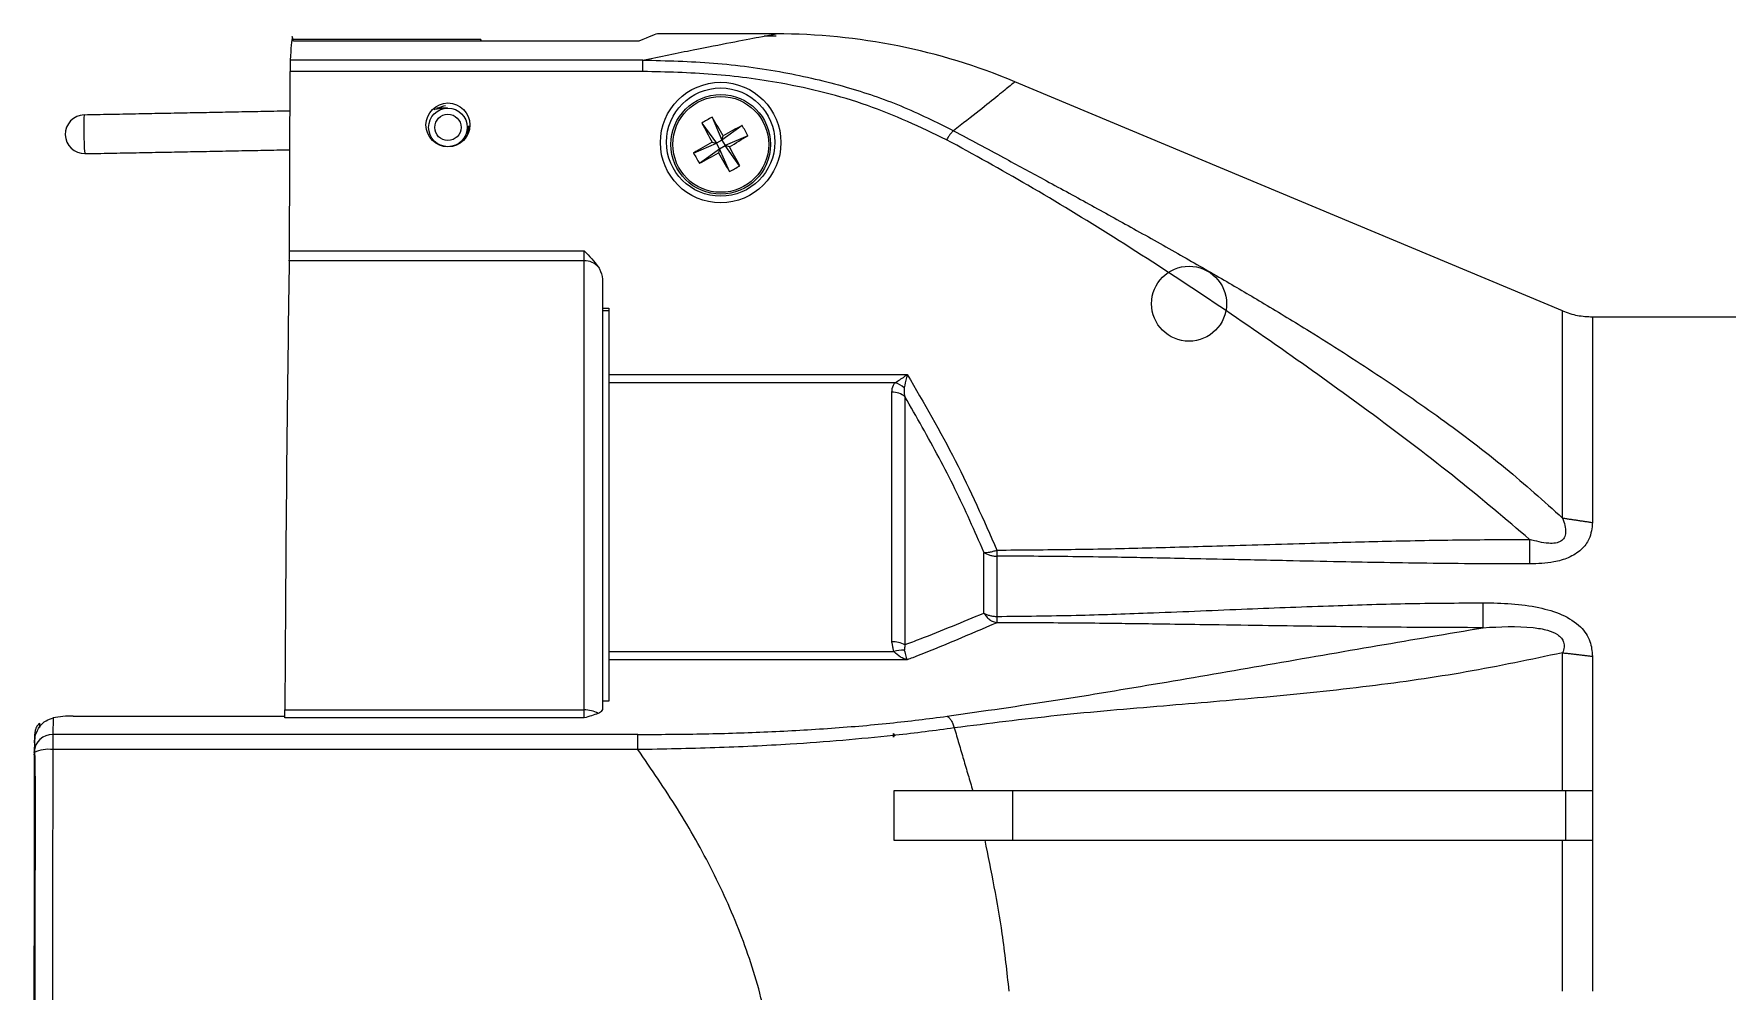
# Model space of a CAD drawing. Extents: x 12.1 to 108.7, y 1 to 80.4.
# Drawn here: x 63.91 to 69.39, y 33.09 to 36.18 of the extents above; entities that cross this region are included whole.
import ezdxf

# ---------------------------------------------------------------- set-up
doc = ezdxf.new("R2010")
doc.units = 0
doc.header["$MEASUREMENT"] = 0
doc.linetypes.add('SLD-Solid', pattern=[0])
doc.layers.add('OBJECT', color=7, linetype='CONTINUOUS')

msp = doc.modelspace()

# ---------------------------------------------------------------- linework, layer by layer
at = {"layer": 'OBJECT', "linetype": 'SLD-Solid', "lineweight": 15}
for p, q in [((65.358, 36.166), (64.7513, 36.166)), ((65.8687, 36.1603), (64.7526, 36.1603)), ((65.358, 36.1603), (65.358, 36.166)), ((66.3127, 36.1844), (65.932, 36.1844)), ((66.3127, 36.177), (66.2734, 36.177)), ((65.882, 36.0995), (64.7414, 36.0995)), ((65.882, 36.0625), (65.882, 36.0995)), ((64.7389, 35.4831), (64.741, 36.0625)), ((65.882, 36.0625), (64.741, 36.0625)), ((68.8552, 35.2888), (67.0846, 36.0295)), ((66.1054, 35.9147), (66.1373, 35.841)), ((66.0724, 35.8959), (66.1195, 35.8308)), ((66.2024, 35.8881), (66.1373, 35.841)), ((66.0458, 35.7989), (66.1195, 35.8308)), ((66.0647, 35.7659), (66.1297, 35.813)), ((66.1057, 35.8346), (66.1195, 35.8308)), ((66.1373, 35.841), (66.1195, 35.8308)), ((66.1297, 35.813), (66.1195, 35.8308)), ((66.1297, 35.813), (66.1259, 35.7992)), ((66.1297, 35.813), (66.1475, 35.8232)), ((66.1616, 35.7393), (66.1297, 35.813)), ((66.1373, 35.841), (66.1411, 35.8548)), ((66.1373, 35.841), (66.1475, 35.8232)), ((66.2212, 35.8551), (66.1475, 35.8232)), ((66.1613, 35.8194), (66.1475, 35.8232)), ((66.1946, 35.7582), (66.1475, 35.8232)), ((64.7389, 35.4831), (65.6915, 35.4831)), ((65.6915, 35.4509), (65.6915, 35.4831)), ((65.6915, 35.4509), (64.7387, 35.4509)), ((65.6915, 33.9985), (65.6915, 35.4509)), ((65.7515, 35.3798), (65.7515, 34.0024)), ((65.7515, 35.2973), (65.7711, 35.2973)), ((65.7515, 35.2899), (65.7711, 35.2899)), ((65.7711, 35.2973), (65.7711, 35.0834)), ((68.9517, 35.2694), (71.2105, 35.2694)), ((65.7711, 35.0834), (66.7364, 35.0834)), ((65.7711, 35.0834), (65.7711, 35.0563)), ((66.697, 35.0563), (65.7711, 35.0563)), ((65.7711, 35.0563), (65.7711, 34.187)), ((66.6867, 34.2188), (66.6867, 35.0259)), ((66.7291, 35.0116), (66.7291, 34.2094)), ((66.9839, 34.3118), (66.9839, 34.508)), ((67.0264, 34.4957), (67.0264, 34.3009)), ((65.7711, 34.187), (66.6929, 34.187)), ((65.7711, 34.187), (65.7711, 34.1605)), ((65.7711, 34.1605), (65.7711, 34.0265)), ((66.7364, 34.1605), (65.7711, 34.1605)), ((64.7241, 33.9985), (65.6915, 33.9985)), ((65.6915, 33.9727), (65.6915, 33.9985)), ((65.7711, 34.0265), (65.7515, 34.0265)), ((63.9306, 33.9555), (63.9307, 33.9421)), ((63.9755, 33.9731), (63.9737, 33.9191)), ((64.0398, 33.9789), (64.0708, 33.9789)), ((64.0708, 33.9789), (64.724, 33.9789)), ((65.6915, 33.9727), (64.7238, 33.9727)), ((63.9159, 33.9198), (63.915, 33.8944)), ((63.9173, 33.7845), (63.9159, 33.9198)), ((65.8654, 33.9191), (63.9737, 33.9191)), ((63.9737, 33.9191), (63.9737, 33.8702)), ((65.8654, 33.8702), (65.8654, 33.9191)), ((63.9138, 33.8613), (63.9138, 33.8632)), ((63.9138, 33.8539), (63.9138, 33.8558)), ((65.8654, 33.8702), (63.9737, 33.8702)), ((66.6926, 33.7374), (66.6926, 33.5774)), ((67.0779, 33.5774), (67.0779, 33.7374)), ((68.8659, 33.5774), (68.8659, 33.7374)), ((68.9526, 33.5774), (68.9526, 33.7374))]:
    msp.add_line(p, q, dxfattribs=at)
for centre, radius in [((66.1331, 35.8344), 0.175), ((66.1335, 35.827), 0.161), ((66.1335, 35.827), 0.1549), ((65.2515, 35.882), 0.0625), ((65.2515, 35.882), 0.0425), ((67.6475, 35.3119), 0.1212)]:
    msp.add_circle(centre, radius, dxfattribs=at)
for centre, radius, start, end in [((66.3127, 34.1844), 2, 67.2993, 90), ((64.0767, 35.8596), 0.0625, 91.095, 271.095), ((66.285, 35.5612), 0.3965, 116.9265, 122.4272), ((63.7456, 34.4689), 2.7676, 30.0512, 31.495), ((65.3118, 35.7927), 0.0922, 85.0228, 88.6436), ((68.5192, 37.1891), 2.7676, 207.8586, 209.3025), ((67.4956, 33.4413), 2.7676, 117.8586, 119.3025), ((65.8677, 35.6755), 0.3965, 26.9265, 32.4272), ((67.4917, 33.4391), 2.7676, 120.0512, 121.495), ((64.7754, 38.215), 2.7676, 300.0512, 301.495), ((63.7478, 34.4649), 2.7676, 27.8586, 29.3025), ((66.3993, 35.9785), 0.3965, 206.9265, 212.4272), ((64.7714, 38.2127), 2.7676, 297.8586, 299.3025), ((68.5215, 37.1852), 2.7676, 210.0512, 211.495), ((65.982, 36.0928), 0.3965, 296.9265, 302.4272), ((65.6922, 35.3886), 0.0623, 41.8585, 90.6021), ((66.6759, 34.9833), 0.076, 48.5012, 73.8472), ((66.6875, 34.9584), 0.0675, 51.9747, 90.7415), ((66.6885, 34.1265), 0.0923, 63.9171, 91.1513), ((66.7215, 34.1066), 0.0854, 86.3737, 109.5676), ((65.6939, 33.9103), 0.0882, 60.5906, 91.5829), ((63.9726, 33.8603), 0.0589, 88.8532, 177.1841), ((63.9588, 33.7644), 0.1068, 81.9412, 114.9218)]:
    msp.add_arc(centre, radius, start, end, dxfattribs=at)
for centre, major_axis, ratio, start_param, end_param in [((64.7515, 28.1844), (0, 8), 0.008727, 0.046327, 0.145808), ((64.7418, 28.1844), (0, 8), 0.017455, 6.205608, 6.236858), ((65.3506, 28.177), (0, 8), 0.017455, 6.218585, 6.230661), ((52.0756, 28.1844), (13.859, 7.9991), 0.008726, 0.015117, 0.092694), ((64.7414, 36.0401), (0, 0.06), 0.008727, 0.145808, 1.188482), ((64.0767, 35.8596), (-0.0012, 0.0625), 0.04, 0, 3.141593), ((65.2515, 35.882), (0.1225, 0.0023), 0.510204, 1.570796, 1.94674), ((65.2515, 35.8825), (0, 0.0695), 0.999975, 0.11232, 0.488316), ((64.7384, 35.5055), (0, 0.06), 0.008727, 3.56994, 4.330075), ((64.7527, 31.926), (0, 3.875), 0.008727, 0.428347, 1.006477), ((64.7237, 34.0306), (0, 0.06), 0.008727, 3.40879, 4.148069), ((64.0392, 33.9386), (0.125, 0.0002), 0.322451, 1.565539, 2.105527), ((63.9823, 32.6844), (0, 7.94), 0.008727, 1.422025, 1.719567), ((63.9823, 32.677), (0, 7.94), 0.008727, 1.422025, 1.719567), ((64.0423, 32.6844), (0, 8), 0.008661, 1.422025, 1.719567), ((63.943, 32.677), (0, 3.15), 0.008727, 1.211529, 1.930063)]:
    msp.add_ellipse(centre, major_axis=major_axis, ratio=ratio, start_param=start_param, end_param=end_param, dxfattribs=at)
for centre, major_axis in [((66.1331, 35.833), (0, 0.1948)), ((65.2515, 35.8899), (0, 0.071))]:
    msp.add_ellipse(centre, major_axis=major_axis, ratio=0.999975, dxfattribs=at)
for points, knots in [([(65.882, 36.0995), (65.9381, 36.111), (66.0441, 36.1328), (66.1713, 36.1577), (66.2547, 36.1735), (66.3003, 36.1821), (66.3123, 36.1843), (66.3127, 36.1844), (66.3127, 36.1844)], [0, 0, 0, 0, 0.240479, 0.454731, 0.672309, 0.824146, 0.978337, 1, 1, 1, 1]), ([(65.882, 36.0995), (65.9581, 36.0977), (66.1109, 36.0941), (66.3311, 36.0645), (66.5338, 36.017), (66.7184, 35.9547), (66.8302, 35.8992), (66.8864, 35.8714)], [0, 0, 0, 0, 0.218089, 0.438109, 0.636555, 0.817195, 1, 1, 1, 1]), ([(66.8633, 35.8423), (66.7794, 35.882), (66.6091, 35.9625), (66.3509, 36.0249), (66.1069, 36.0577), (65.9572, 36.0609), (65.882, 36.0625)], [0, 0, 0, 0, 0.2762007, 0.5603853, 0.779105, 1, 1, 1, 1]), ([(67.0846, 36.0295), (67.0845, 36.0294), (67.0841, 36.0291), (67.0727, 36.0196), (67.0332, 35.9873), (66.9727, 35.9385), (66.9153, 35.8938), (66.8864, 35.8714)], [0, 0, 0, 0, 0.03531, 0.279992, 0.527063, 0.762577, 1, 1, 1, 1]), ([(66.8864, 35.8714), (66.9403, 35.8424), (67.0372, 35.7902), (67.1833, 35.7111), (67.3235, 35.6346), (67.4713, 35.5529), (67.617, 35.471), (67.7577, 35.3902), (67.8968, 35.3085), (68.0624, 35.2079), (68.2539, 35.0858), (68.4662, 34.9393), (68.6686, 34.7863), (68.7943, 34.6736), (68.8552, 34.619)], [0, 0, 0, 0, 0.078151, 0.140606, 0.211738, 0.281669, 0.355615, 0.424485, 0.488316, 0.561233, 0.671868, 0.7791, 0.893074, 1, 1, 1, 1]), ([(68.7485, 34.55), (68.6714, 34.6152), (68.5074, 34.754), (68.2494, 34.9492), (67.9747, 35.1475), (67.6948, 35.3396), (67.4102, 35.5244), (67.1342, 35.6931), (66.9514, 35.7937), (66.8633, 35.8423)], [0, 0, 0, 0, 0.133297, 0.283597, 0.42518, 0.577963, 0.728419, 0.869046, 1, 1, 1, 1]), ([(65.6915, 35.4831), (65.6916, 35.483), (65.709, 35.4668), (65.7238, 35.4484), (65.7386, 35.4301)], [0, 0, 0, 0, 0.004156, 1, 1, 1, 1]), ([(65.7386, 35.4301), (65.7397, 35.4282), (65.7463, 35.4161), (65.7509, 35.3987), (65.7514, 35.3835), (65.7515, 35.3798)], [0, 0, 0, 0, 0.126884, 0.783073, 1, 1, 1, 1]), ([(68.8552, 35.2888), (68.863, 35.2858), (68.8787, 35.2798), (68.9108, 35.2717), (68.9355, 35.2703), (68.9517, 35.2694)], [0, 0, 0, 0, 0.254178, 0.508356, 1, 1, 1, 1]), ([(66.6867, 35.0259), (66.6873, 35.0338), (66.6882, 35.0444), (66.6952, 35.0539), (66.697, 35.0563)], [0, 0, 0, 0, 0.748686, 1, 1, 1, 1]), ([(66.697, 35.0563), (66.7071, 35.0626), (66.7199, 35.0707), (66.7334, 35.081), (66.7363, 35.0833), (66.7364, 35.0834)], [0, 0, 0, 0, 0.783718, 0.99146, 1, 1, 1, 1]), ([(66.7262, 35.0402), (66.7259, 35.0335), (66.7254, 35.0241), (66.7283, 35.0144), (66.7291, 35.0116)], [0, 0, 0, 0, 0.702228, 1, 1, 1, 1]), ([(66.7364, 35.0834), (66.7363, 35.0832), (66.7356, 35.0797), (66.7321, 35.0639), (66.7288, 35.0506), (66.7262, 35.0402)], [0, 0, 0, 0, 0.008527, 0.219321, 1, 1, 1, 1]), ([(66.7364, 35.0834), (66.7899, 34.9913), (66.8972, 34.8066), (66.9832, 34.6126), (67.0264, 34.5154)], [0, 0, 0, 0, 0.498887, 1, 1, 1, 1]), ([(66.9839, 34.5081), (66.969, 34.5426), (66.9245, 34.6459), (66.8411, 34.8147), (66.7665, 34.9459), (66.7291, 35.0116)], [0, 0, 0, 0, 0.200477, 0.599739, 1, 1, 1, 1]), ([(68.8552, 34.619), (68.8607, 34.6032), (68.8682, 34.5819), (68.8624, 34.558), (68.8558, 34.5491), (68.8495, 34.544), (68.8417, 34.5403), (68.8288, 34.537), (68.7966, 34.5364), (68.7689, 34.5442), (68.7485, 34.55)], [0, 0, 0, 0, 0.301965, 0.408336, 0.454657, 0.498953, 0.543233, 0.590044, 0.698053, 1, 1, 1, 1]), ([(68.9517, 34.6046), (68.9499, 34.5864), (68.947, 34.556), (68.9177, 34.5153), (68.8766, 34.4896), (68.8183, 34.473), (68.775, 34.4714), (68.7485, 34.4705)], [0, 0, 0, 0, 0.250736, 0.419731, 0.595502, 0.752289, 1, 1, 1, 1]), ([(67.0264, 34.5154), (67.1063, 34.516), (67.2628, 34.517), (67.4997, 34.5221), (67.7581, 34.5293), (68.0168, 34.5371), (68.2759, 34.5441), (68.5116, 34.5489), (68.6705, 34.5496), (68.7485, 34.55)], [0, 0, 0, 0, 0.139168, 0.272574, 0.412781, 0.589397, 0.723309, 0.864197, 1, 1, 1, 1]), ([(68.7485, 34.55), (68.7485, 34.5355), (68.7485, 34.5066), (68.7485, 34.4825), (68.7485, 34.4705)], [0, 0, 0, 0, 0.5, 1, 1, 1, 1]), ([(67.0264, 34.5154), (67.0264, 34.5154), (67.0264, 34.5127), (67.0264, 34.5078), (67.0264, 34.5012), (67.0264, 34.4975), (67.0264, 34.4957), (67.0264, 34.4957)], [0, 0, 0, 0, 0.0001, 0.376426, 0.685257, 0.9999, 1, 1, 1, 1]), ([(68.7485, 34.4705), (68.6985, 34.4706), (68.5944, 34.4708), (68.4376, 34.4724), (68.2835, 34.4746), (68.1255, 34.4776), (67.9516, 34.4811), (67.7777, 34.4849), (67.6245, 34.4881), (67.5072, 34.4904), (67.3928, 34.4924), (67.2737, 34.4941), (67.1477, 34.4953), (67.066, 34.4956), (67.0264, 34.4957)], [0, 0, 0, 0, 0.08707, 0.181246, 0.273162, 0.355439, 0.456515, 0.576187, 0.658494, 0.723422, 0.780529, 0.857752, 0.930908, 1, 1, 1, 1]), ([(67.0264, 34.3009), (67.1118, 34.3018), (67.2742, 34.3035), (67.5378, 34.3127), (67.8098, 34.3241), (68.0874, 34.3351), (68.3479, 34.3432), (68.5146, 34.3444), (68.5987, 34.345)], [0, 0, 0, 0, 0.162902, 0.309601, 0.503126, 0.682176, 0.839639, 1, 1, 1, 1]), ([(68.5987, 34.345), (68.629, 34.3445), (68.6896, 34.3435), (68.7759, 34.332), (68.8543, 34.3094), (68.9143, 34.2721), (68.9473, 34.2227), (68.9503, 34.1884), (68.9517, 34.1722)], [0, 0, 0, 0, 0.195397, 0.390244, 0.561516, 0.730064, 0.872145, 1, 1, 1, 1]), ([(66.7291, 34.2094), (66.7457, 34.2157), (66.8341, 34.2493), (66.9168, 34.2838), (66.9839, 34.3118)], [0, 0, 0, 0, 0.187713, 1, 1, 1, 1]), ([(67.0263, 34.2804), (66.9377, 34.2424), (66.8436, 34.2019), (66.7422, 34.1628), (66.7364, 34.1605)], [0, 0, 0, 0, 0.9421111, 1, 1, 1, 1]), ([(67.0264, 34.3008), (67.0264, 34.3008), (67.0264, 34.2982), (67.0264, 34.2923), (67.0264, 34.2851), (67.0264, 34.2816), (67.0263, 34.2804), (67.0263, 34.2804)], [0, 0, 0, 0, 0.000063, 0.264345, 0.64493, 0.999937, 1, 1, 1, 1]), ([(68.5987, 34.2645), (68.5532, 34.2645), (68.4584, 34.2647), (68.3155, 34.2657), (68.1762, 34.2671), (68.0331, 34.269), (67.8759, 34.2712), (67.7176, 34.2736), (67.5771, 34.2756), (67.4687, 34.2771), (67.3632, 34.2784), (67.2544, 34.2794), (67.1389, 34.2802), (67.0633, 34.2803), (67.0263, 34.2804)], [0, 0, 0, 0, 0.086632, 0.180719, 0.272548, 0.35237, 0.453915, 0.572653, 0.65465, 0.722022, 0.779665, 0.856018, 0.929459, 1, 1, 1, 1]), ([(68.5987, 34.2645), (68.6524, 34.2676), (68.7214, 34.2716), (68.8031, 34.2586), (68.8352, 34.2462), (68.8522, 34.2312), (68.8595, 34.2167), (68.8607, 34.2002), (68.8571, 34.1892), (68.8552, 34.1833)], [0, 0, 0, 0, 0.498953, 0.641289, 0.749043, 0.806188, 0.86294, 0.925881, 1, 1, 1, 1]), ([(66.8654, 33.9781), (66.9829, 33.9951), (67.2163, 34.0288), (67.559, 34.0859), (67.9044, 34.1454), (68.2514, 34.2059), (68.4847, 34.2453), (68.5987, 34.2645)], [0, 0, 0, 0, 0.19647, 0.390239, 0.594002, 0.801616, 1, 1, 1, 1]), ([(66.7364, 34.1605), (66.7363, 34.1606), (66.7289, 34.1624), (66.7135, 34.1682), (66.7, 34.1806), (66.6929, 34.187)], [0, 0, 0, 0, 0.0073204, 0.4853524, 1, 1, 1, 1]), ([(66.7269, 34.1918), (66.7285, 34.1846), (66.7314, 34.1707), (66.7347, 34.1632), (66.7363, 34.1606), (66.7364, 34.1605)], [0, 0, 0, 0, 0.516117, 0.992687, 1, 1, 1, 1]), ([(68.8552, 34.1833), (68.7521, 34.1616), (68.5488, 34.1187), (68.2241, 34.0724), (67.8964, 34.0387), (67.5587, 34.0107), (67.2242, 33.9828), (66.9994, 33.9544), (66.8885, 33.9405)], [0, 0, 0, 0, 0.166316, 0.327725, 0.500562, 0.66248, 0.833467, 1, 1, 1, 1]), ([(65.7515, 34.0024), (65.7504, 33.9985), (65.7488, 33.9932), (65.7398, 33.9884), (65.7373, 33.9871)], [0, 0, 0, 0, 0.726495, 1, 1, 1, 1]), ([(63.9147, 33.8919), (63.9147, 33.892), (63.9148, 33.9008), (63.9176, 33.9198), (63.9302, 33.9451), (63.9507, 33.9653), (63.9674, 33.9706), (63.9755, 33.9731)], [0, 0, 0, 0, 0.0039472, 0.2373703, 0.5154164, 0.7645112, 1, 1, 1, 1]), ([(63.9306, 33.9555), (63.9278, 33.9524), (63.9219, 33.9461), (63.917, 33.9332), (63.9158, 33.9241), (63.9159, 33.9199), (63.9159, 33.9198)], [0, 0, 0, 0, 0.341189, 0.698271, 0.991846, 1, 1, 1, 1]), ([(65.7373, 33.9871), (65.7229, 33.9822), (65.7084, 33.9772), (65.6916, 33.9727), (65.6915, 33.9727)], [0, 0, 0, 0, 0.9956903, 1, 1, 1, 1]), ([(65.8654, 33.9191), (65.9333, 33.9195), (66.0696, 33.9202), (66.2749, 33.9266), (66.4797, 33.9379), (66.6792, 33.9545), (66.8042, 33.9703), (66.8654, 33.9781)], [0, 0, 0, 0, 0.1970597, 0.3953166, 0.5983089, 0.8034543, 1, 1, 1, 1]), ([(66.6919, 33.9158), (66.6375, 33.9103), (66.5283, 33.8993), (66.3352, 33.8857), (66.1138, 33.8748), (65.9484, 33.8717), (65.8654, 33.8702)], [0, 0, 0, 0, 0.2053137, 0.4121437, 0.7046199, 1, 1, 1, 1]), ([(66.6919, 33.9225), (66.6924, 33.9219), (66.6934, 33.9206), (66.694, 33.9184), (66.6939, 33.9169), (66.6937, 33.9161), (66.6936, 33.916)], [0, 0, 0, 0, 0.324532, 0.65174, 0.939499, 1, 1, 1, 1]), ([(66.8885, 33.9405), (66.8259, 33.932), (66.7617, 33.9234), (66.6952, 33.9161), (66.6936, 33.916)], [0, 0, 0, 0, 0.976244, 1, 1, 1, 1]), ([(65.8654, 31.4986), (65.9271, 31.5893), (66.0397, 31.7548), (66.171, 32.0155), (66.2548, 32.2476), (66.3001, 32.4628), (66.3168, 32.6559), (66.3075, 32.8497), (66.2719, 33.0541), (66.2058, 33.2651), (66.1104, 33.478), (65.9965, 33.6803), (65.9091, 33.8069), (65.8654, 33.8702)], [0, 0, 0, 0, 0.128108, 0.233833, 0.339418, 0.414185, 0.488923, 0.563852, 0.638803, 0.729469, 0.820219, 0.910089, 1, 1, 1, 1]), ([(67.0779, 33.7374), (67.0156, 33.7374), (66.8905, 33.7374), (66.7588, 33.7374), (66.6926, 33.7374)], [0, 0, 0, 0, 0.49725, 1, 1, 1, 1]), ([(66.6926, 33.5774), (66.7581, 33.5774), (66.8896, 33.5774), (67.0149, 33.5774), (67.0779, 33.5774)], [0, 0, 0, 0, 0.497315, 1, 1, 1, 1]), ([(66.9871, 33.5774), (67.0074, 33.4771), (67.04, 33.3161), (67.058, 33.1515), (67.0648, 33.0894)], [0, 0, 0, 0, 0.62291, 1, 1, 1, 1]), ([(68.8552, 33.0894), (68.8552, 33.1537), (68.8552, 33.2823), (68.8552, 33.4447), (68.8552, 33.5419), (68.8552, 33.5774)], [0, 0, 0, 0, 0.388159, 0.776318, 1, 1, 1, 1]), ([(68.9517, 33.5774), (68.9517, 33.5399), (68.9517, 33.4418), (68.9517, 33.2793), (68.9517, 33.1527), (68.9517, 33.0894)], [0, 0, 0, 0, 0.235901, 0.617951, 1, 1, 1, 1])]:
    msp.add_open_spline(points, degree=3, knots=knots, dxfattribs=at)
for points, degree in [([(64.7405, 35.9348), (64.0755, 35.922)], 1), ([(65.2503, 35.9445), (65.2156, 35.9438)], 1), ([(65.3142, 35.8609), (65.3198, 35.8845)], 1), ([(66.8864, 35.8714), (66.8849, 35.8701), (66.8819, 35.8677), (66.8762, 35.861), (66.8699, 35.8526), (66.8655, 35.8457), (66.8633, 35.8423)], 3), ([(64.0779, 35.7971), (64.7401, 35.8097)], 1), ([(68.8552, 34.619), (68.8552, 34.6873), (68.8552, 34.8238), (68.8552, 34.9889), (68.8552, 35.1218), (68.8552, 35.2171), (68.8552, 35.2775), (68.8552, 35.285), (68.8552, 35.2888)], 3), ([(68.9517, 35.2694), (68.9517, 35.2657), (68.9517, 35.2582), (68.9517, 35.1983), (68.9517, 35.1037), (68.9517, 34.9717), (68.9517, 34.8079), (68.9517, 34.6724), (68.9517, 34.6046)], 3), ([(68.8552, 34.619), (68.9517, 34.6046)], 1), ([(66.9839, 34.5081), (66.9867, 34.5079), (66.9924, 34.5076), (67.0029, 34.5089), (67.0143, 34.5114), (67.0223, 34.5141), (67.0264, 34.5154)], 3), ([(66.9839, 34.508), (66.9869, 34.5062), (66.9927, 34.5025), (67.0033, 34.4987), (67.0146, 34.4962), (67.0224, 34.4959), (67.0264, 34.4957)], 3), ([(68.5987, 34.2645), (68.5987, 34.2731), (68.5987, 34.2904), (68.5987, 34.3268), (68.5987, 34.345)], 3), ([(66.9839, 34.3118), (66.9865, 34.3077), (66.9917, 34.2997), (67.0022, 34.2903), (67.0139, 34.2833), (67.0222, 34.2814), (67.0263, 34.2804)], 3), ([(66.9839, 34.3118), (66.9869, 34.3102), (66.9927, 34.3069), (67.0033, 34.3035), (67.0146, 34.3013), (67.0224, 34.301), (67.0264, 34.3008)], 3), ([(66.6929, 34.187), (66.6867, 34.2188)], 1), ([(66.7291, 34.2094), (66.7269, 34.1918)], 1), ([(68.8552, 33.7374), (68.8552, 33.8148), (68.8552, 33.9697), (68.8552, 34.1121), (68.8552, 34.1833)], 3), ([(68.8552, 34.1833), (68.9517, 34.1722)], 1), ([(68.9517, 34.1722), (68.9517, 34.1027), (68.9517, 33.9638), (68.9517, 33.8128), (68.9517, 33.7374)], 3), ([(66.8654, 33.9781), (66.8677, 33.9766), (66.8722, 33.9736), (66.8786, 33.9649), (66.8843, 33.9539), (66.8871, 33.945), (66.8885, 33.9405)], 3), ([(63.9148, 33.8939), (63.9138, 33.8632)], 1), ([(63.9159, 33.9217), (63.915, 33.8941)], 1), ([(66.6919, 33.9158), (66.6919, 33.9225)], 1), ([(66.6936, 33.916), (66.6919, 33.9105)], 1), ([(66.6919, 33.9105), (66.6919, 33.9158)], 1), ([(66.8885, 33.9405), (66.9481, 33.7374)], 1), ([(68.8659, 33.7374), (67.0779, 33.7374)], 1), ([(68.9526, 33.7374), (68.8659, 33.7374)], 1), ([(67.0779, 33.5774), (68.8659, 33.5774)], 1), ([(68.8659, 33.5774), (68.9526, 33.5774)], 1)]:
    msp.add_open_spline(points, degree=degree, dxfattribs=at)

doc.saveas('drawing.dxf')
